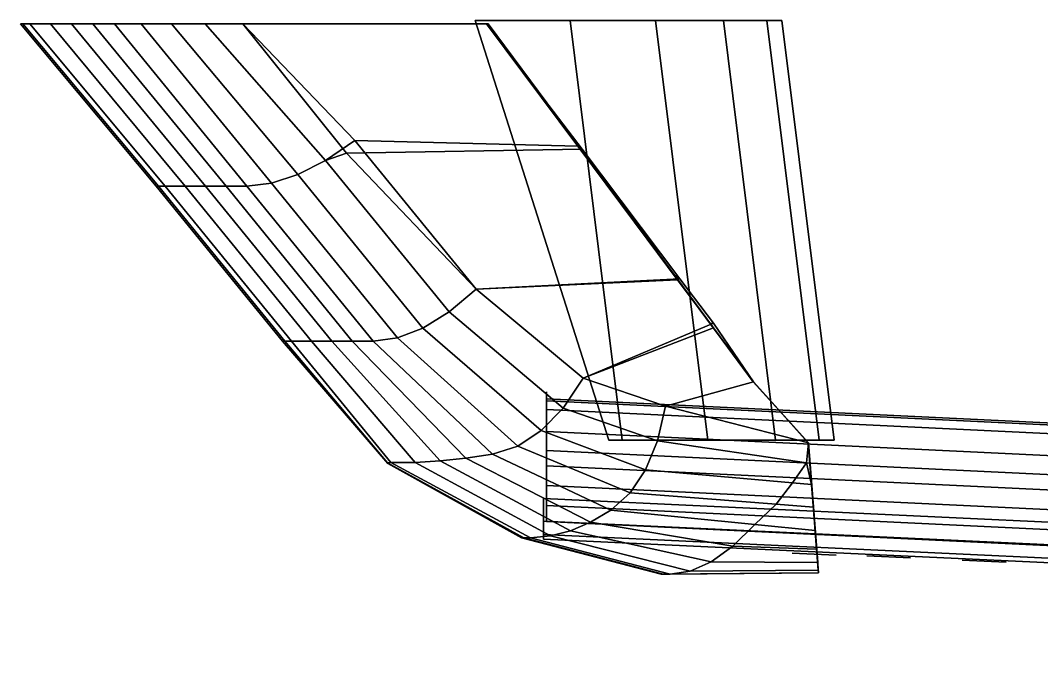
# Model space of a CAD drawing. Extents: x -186 to 186, y -27 to 0.
# Drawn here: x -186 to -143.52, y -26.76 to 0 of the extents above; entities that cross this region are included whole.
import ezdxf

# ---------------------------------------------------------------- set-up
doc = ezdxf.new("R2010")
doc.units = 0
for name, color, linetype in [('COSTURA', 40, 'CONTINUOUS'), ('COURO', 154, 'CONTINUOUS'), ('METAL', 106, 'CONTINUOUS')]:
    doc.layers.add(name, color=color, linetype=linetype)

msp = doc.modelspace()

# ---------------------------------------------------------------- meshes
at = {"layer": 'COSTURA'}
mesh = msp.add_polyface(dxfattribs=at)
corners = [(-152.067, -22.251, -4.401), (-152.067, -22.251, -3.661), (-153.893, -22.168, -3.661), (-153.893, -22.168, -4.401)]
mesh.append_faces([[corners[k] for k in face] for face in [(0, 1, 2, 3)]])
mesh = msp.add_polyface(dxfattribs=at)
corners = [(-152.067, -22.251, 4.749), (-152.067, -22.251, 5.489), (-153.893, -22.168, 5.489), (-153.893, -22.168, 4.749)]
mesh.append_faces([[corners[k] for k in face] for face in [(0, 1, 2, 3)]])
mesh = msp.add_polyface(dxfattribs=at)
corners = [(-148.972, -22.361, 4.749), (-148.972, -22.361, 5.489), (-150.798, -22.277, 5.489), (-150.798, -22.277, 4.749)]
mesh.append_faces([[corners[k] for k in face] for face in [(0, 1, 2, 3)]])
mesh = msp.add_polyface(dxfattribs=at)
corners = [(-148.972, -22.361, -4.401), (-148.972, -22.361, -3.661), (-150.798, -22.277, -3.661), (-150.798, -22.277, -4.401)]
mesh.append_faces([[corners[k] for k in face] for face in [(0, 1, 2, 3)]])
mesh = msp.add_polyface(dxfattribs=at)
corners = [(-144.996, -22.543, 4.749), (-144.996, -22.543, 5.489), (-146.822, -22.462, 5.489), (-146.822, -22.462, 4.749), (151.661, -22.534, 4.749), (153.487, -22.452, 4.749), (153.487, -22.452, 5.489), (151.661, -22.534, 5.489)]
mesh.append_faces([[corners[k] for k in face] for face in [(0, 1, 2, 3), (4, 5, 6, 7)]])
mesh = msp.add_polyface(dxfattribs=at)
corners = [(-144.996, -22.543, -4.401), (-144.996, -22.543, -3.661), (-146.822, -22.462, -3.661), (-146.822, -22.462, -4.401), (151.661, -22.534, -4.401), (153.487, -22.452, -4.401), (153.487, -22.452, -3.661), (151.661, -22.534, -3.661)]
mesh.append_faces([[corners[k] for k in face] for face in [(0, 1, 2, 3), (4, 5, 6, 7)]])
at = {"layer": 'COURO'}
mesh = msp.add_polyface(dxfattribs=at)
corners = [(164.562, -18.527, 10.275), (164.562, -18.248, 10.275), (164.562, -17.895, 10.086), (164.562, -17.615, 10.086), (164.562, -19.344, 9.823), (164.562, -19.064, 9.823), (164.562, -17.106, 8.994), (164.562, -16.827, 8.994), (164.562, -20.178, 8.313), (164.562, -19.898, 8.313), (164.562, -16.184, 5.701), (164.562, -15.905, 5.701), (164.562, -20.849, 5.636), (164.562, -20.569, 5.636), (164.562, -15.821, 3.093), (164.562, -15.541, 3.093), (164.562, -15.738, 0.518), (164.562, -15.459, 0.518), (164.562, -15.821, -2.058), (164.562, -15.541, -2.058), (164.562, -20.849, -4.601), (164.562, -20.569, -4.601), (164.562, -16.184, -4.666), (164.562, -15.905, -4.666), (164.562, -20.178, -7.277), (164.562, -19.898, -7.277), (164.562, -17.106, -7.959), (164.562, -16.827, -7.959), (164.562, -19.344, -8.787), (164.562, -19.064, -8.787), (164.562, -17.895, -9.051), (164.562, -17.615, -9.051), (164.562, -18.527, -9.239), (164.562, -18.248, -9.239), (105.883, -22.997, -7.277), (105.883, -19.925, -7.959), (105.883, -22.162, -8.787), (105.883, -20.714, -9.051), (105.883, -21.346, -9.239), (105.883, -23.668, -4.601), (105.883, -23.668, -4.601), (105.883, -19.003, -4.666), (105.883, -21.346, 10.275), (105.883, -20.714, 10.086), (105.883, -22.162, 9.823), (105.883, -19.925, 8.994), (105.883, -22.997, 8.313), (105.883, -19.003, 5.701), (105.883, -23.668, 5.636), (105.883, -23.668, 5.636), (105.883, -18.639, 3.093), (105.883, -18.557, 0.518), (105.883, -18.639, -2.058), (47.205, -23.205, 10.275), (47.205, -22.573, 10.086), (47.205, -24.021, 9.823), (47.205, -21.784, 8.994), (47.205, -24.856, 8.313), (47.205, -20.862, 5.701), (47.205, -25.527, 5.636), (47.205, -25.527, 5.636), (47.205, -20.498, 3.093), (47.205, -20.416, 0.518), (47.205, -20.498, -2.058), (47.205, -25.527, -4.601), (47.205, -25.527, -4.601), (47.205, -20.862, -4.666), (47.205, -24.856, -7.277), (47.205, -21.784, -7.959), (47.205, -24.021, -8.787), (47.205, -22.573, -9.051), (47.205, -23.205, -9.239), (-2.274, -23.825, 10.275), (-2.274, -23.192, 10.086), (-2.274, -24.641, 9.823), (-2.274, -22.404, 8.994), (-2.274, -25.475, 8.313), (-2.274, -21.482, 5.701), (-2.274, -26.146, 5.636), (-2.274, -26.146, 5.636), (-2.274, -21.118, 3.093), (-2.274, -21.035, 0.518), (-2.274, -21.118, -2.058), (-2.274, -26.146, -4.601), (-2.274, -26.146, -4.601), (-2.274, -21.482, -4.666), (-2.274, -25.475, -7.277), (-2.274, -22.404, -7.959), (-2.274, -24.641, -8.787), (-2.274, -23.192, -9.051), (-2.274, -23.825, -9.239), (-51.752, -23.205, 10.275), (-51.752, -22.573, 10.086), (-51.752, -24.021, 9.823), (-51.752, -21.784, 8.994), (-51.752, -24.856, 8.313), (-51.752, -20.862, 5.701), (-51.752, -25.527, 5.636), (-51.752, -25.527, 5.636), (-51.752, -20.498, 3.093), (-51.752, -20.416, 0.518), (-51.752, -20.498, -2.058), (-51.752, -25.527, -4.601), (-51.752, -25.527, -4.601), (-51.752, -20.862, -4.666), (-51.752, -24.856, -7.277), (-51.752, -21.784, -7.959), (-51.752, -24.021, -8.787), (-51.752, -22.573, -9.051), (-51.752, -23.205, -9.239), (-105.431, -21.346, 10.275), (-105.431, -20.714, 10.086), (-105.431, -22.162, 9.823), (-105.431, -19.925, 8.994), (-105.431, -22.997, 8.313), (-105.431, -19.003, 5.701), (-105.431, -23.668, 5.636), (-105.431, -23.668, 5.636), (-105.431, -18.639, 3.093), (-105.431, -18.557, 0.518), (-105.431, -18.639, -2.058), (-105.431, -23.668, -4.601), (-105.431, -23.668, -4.601), (-105.431, -19.003, -4.666), (-105.431, -22.997, -7.277), (-105.431, -19.925, -7.959), (-105.431, -22.162, -8.787), (-105.431, -20.714, -9.051), (-105.431, -21.346, -9.239), (-164.11, -18.248, 10.275), (-164.11, -17.615, 10.086), (-164.11, -19.064, 9.823), (-164.11, -16.827, 8.994), (-164.11, -19.898, 8.313), (-164.11, -15.905, 5.701), (-164.11, -20.569, 5.636), (-164.11, -20.569, 5.636), (-164.11, -15.541, 3.093), (-164.11, -15.459, 0.518), (-164.11, -15.541, -2.058), (-164.11, -20.569, -4.601), (-164.11, -20.569, -4.601), (-164.11, -15.905, -4.666), (-164.11, -19.898, -7.277), (-164.11, -16.827, -7.959), (-164.11, -19.064, -8.787), (-164.11, -17.615, -9.051), (-164.11, -18.248, -9.239), (-164.11, -18.527, 10.275), (-164.11, -17.895, 10.086), (-164.11, -19.344, 9.823), (-164.11, -17.106, 8.994), (-164.11, -20.178, 8.313), (-164.11, -16.184, 5.701), (-164.11, -20.849, 5.636), (-164.11, -20.849, 5.636), (-164.11, -15.821, 3.093), (-164.11, -15.738, 0.518), (-164.11, -15.821, -2.058), (-164.11, -20.849, -4.601), (-164.11, -20.849, -4.601), (-164.11, -16.184, -4.666), (-164.11, -20.178, -7.277), (-164.11, -17.106, -7.959), (-164.11, -19.344, -8.787), (-164.11, -17.895, -9.051), (-164.11, -18.527, -9.239)]
mesh.append_faces([[corners[k] for k in face] for face in [(135, 154, 152, 133), (133, 152, 150, 131), (130, 149, 151, 132), (134, 153, 156, 137), (21, 20, 24, 25), (25, 24, 28, 29), (29, 28, 32, 33), (33, 32, 30, 31), (31, 30, 26, 27), (27, 26, 22, 23), (23, 22, 18, 19), (19, 18, 16, 17), (13, 12, 20, 21), (131, 150, 148, 129), (129, 148, 149, 130), (132, 151, 153, 134), (17, 16, 14, 15), (13, 9, 8, 12), (9, 5, 4, 8), (3, 7, 6, 2), (11, 15, 14, 10), (140, 143, 162, 159), (143, 145, 164, 162), (145, 147, 166, 164), (147, 146, 165, 166), (146, 144, 163, 165), (144, 142, 161, 163), (142, 139, 158, 161), (139, 138, 157, 158), (136, 141, 160, 155), (5, 1, 0, 4), (1, 3, 2, 0), (7, 11, 10, 6), (138, 137, 156, 157), (114, 152, 154, 116), (112, 150, 152, 114), (113, 151, 149, 111), (118, 156, 153, 115), (34, 24, 20, 39), (36, 28, 24, 34), (38, 32, 28, 36), (37, 30, 32, 38), (35, 26, 30, 37), (41, 22, 26, 35), (52, 18, 22, 41), (51, 16, 18, 52), (40, 20, 12, 49), (110, 148, 150, 112), (111, 149, 148, 110), (115, 153, 151, 113), (50, 14, 16, 51), (95, 114, 116, 97), (76, 95, 97, 78), (57, 76, 78, 59), (46, 57, 59, 48), (8, 46, 48, 12), (93, 112, 114, 95), (74, 93, 95, 76), (55, 74, 76, 57), (44, 55, 57, 46), (4, 44, 46, 8), (94, 113, 111, 92), (75, 94, 92, 73), (56, 75, 73, 54), (45, 56, 54, 43), (6, 45, 43, 2), (99, 118, 115, 96), (80, 99, 96, 77), (61, 80, 77, 58), (50, 61, 58, 47), (14, 50, 47, 10), (67, 34, 39, 64), (86, 67, 64, 83), (105, 86, 83, 102), (124, 105, 102, 121), (162, 124, 121, 159), (69, 36, 34, 67), (88, 69, 67, 86), (107, 88, 86, 105), (126, 107, 105, 124), (164, 126, 124, 162), (71, 38, 36, 69), (90, 71, 69, 88), (109, 90, 88, 107), (128, 109, 107, 126), (166, 128, 126, 164), (70, 37, 38, 71), (89, 70, 71, 90), (108, 89, 90, 109), (127, 108, 109, 128), (165, 127, 128, 166), (68, 35, 37, 70), (87, 68, 70, 89), (106, 87, 89, 108), (125, 106, 108, 127), (163, 125, 127, 165), (66, 41, 35, 68), (85, 66, 68, 87), (104, 85, 87, 106), (123, 104, 106, 125), (161, 123, 125, 163), (63, 52, 41, 66), (82, 63, 66, 85), (101, 82, 85, 104), (120, 101, 104, 123), (158, 120, 123, 161), (62, 51, 52, 63), (81, 62, 63, 82), (100, 81, 82, 101), (119, 100, 101, 120), (157, 119, 120, 158), (65, 40, 49, 60), (84, 65, 60, 79), (103, 84, 79, 98), (122, 103, 98, 117), (160, 122, 117, 155), (91, 110, 112, 93), (72, 91, 93, 74), (53, 72, 74, 55), (42, 53, 55, 44), (0, 42, 44, 4), (92, 111, 110, 91), (73, 92, 91, 72), (54, 73, 72, 53), (43, 54, 53, 42), (2, 43, 42, 0), (96, 115, 113, 94), (77, 96, 94, 75), (58, 77, 75, 56), (47, 58, 56, 45), (10, 47, 45, 6), (61, 50, 51, 62), (80, 61, 62, 81), (99, 80, 81, 100), (118, 99, 100, 119), (156, 118, 119, 157)]])
mesh = msp.add_polyface(dxfattribs=at)
corners = [(168.097, -19.893, 7.136), (168.097, -19.893, 7.136), (168.097, -19.893, 7.136), (168.097, -20.83, 6.907), (168.097, -20.83, 6.907), (168.097, -20.83, 6.907), (168.097, -21.392, 6.22), (168.097, -21.392, 6.22), (168.097, -21.392, 6.22), (168.097, -21.58, 5.076), (168.097, -21.58, 5.076), (168.097, -21.58, 5.076), (168.097, -21.58, 0.538), (168.097, -21.58, 0.538), (168.097, -21.58, -4), (168.097, -21.58, -4), (168.097, -21.58, -4), (168.097, -21.392, -5.144), (168.097, -21.392, -5.144), (168.097, -21.392, -5.144), (168.097, -20.83, -5.831), (168.097, -20.83, -5.831), (168.097, -20.83, -5.831), (168.097, -19.893, -6.06), (168.097, -19.893, -6.06), (168.097, -19.893, -6.06), (168.097, -19.893, 0.538), (168.097, -19.893, 0.538), (112.22, -23.708, 6.907), (112.22, -23.708, 6.907), (112.22, -23.708, 6.907), (112.22, -23.708, 6.907), (112.22, -24.27, 6.22), (112.22, -24.27, 6.22), (112.22, -24.27, 6.22), (112.22, -24.27, 6.22), (112.22, -24.457, 5.076), (112.22, -24.457, 5.076), (112.22, -24.457, 5.076), (112.22, -24.457, 0.538), (112.22, -24.457, -4), (112.22, -24.457, -4), (112.22, -24.457, -4), (112.22, -24.27, -5.144), (112.22, -24.27, -5.144), (112.22, -24.27, -5.144), (112.22, -24.27, -5.144), (112.22, -23.708, -5.831), (112.22, -23.708, -5.831), (112.22, -23.708, -5.831), (112.22, -23.708, -5.831), (112.22, -22.771, 7.136), (112.22, -22.771, 7.136), (112.22, -22.771, 7.136), (112.22, -22.771, 0.538), (112.22, -22.771, -6.06), (112.22, -22.771, -6.06), (112.22, -22.771, -6.06), (55.204, -24.497, 7.136), (55.204, -24.497, 7.136), (55.204, -24.497, 7.136), (55.204, -25.434, 6.907), (55.204, -25.434, 6.907), (55.204, -25.434, 6.907), (55.204, -25.434, 6.907), (55.204, -25.996, 6.22), (55.204, -25.996, 6.22), (55.204, -25.996, 6.22), (55.204, -25.996, 6.22), (55.204, -26.184, 5.076), (55.204, -26.184, 5.076), (55.204, -26.184, 5.076), (55.204, -26.184, 0.538), (55.204, -26.184, -4), (55.204, -26.184, -4), (55.204, -26.184, -4), (55.204, -25.996, -5.144), (55.204, -25.996, -5.144), (55.204, -25.996, -5.144), (55.204, -25.996, -5.144), (55.204, -25.434, -5.831), (55.204, -25.434, -5.831), (55.204, -25.434, -5.831), (55.204, -25.434, -5.831), (55.204, -24.497, -6.06), (55.204, -24.497, -6.06), (55.204, -24.497, -6.06), (55.204, -24.497, 0.538), (4.55, -25.073, 7.136), (4.55, -25.073, 7.136), (4.55, -25.073, 7.136), (4.55, -26.01, 6.907), (4.55, -26.01, 6.907), (4.55, -26.01, 6.907), (4.55, -26.01, 6.907), (4.55, -26.572, 6.22), (4.55, -26.572, 6.22), (4.55, -26.572, 6.22), (4.55, -26.572, 6.22), (4.55, -26.759, 5.076), (4.55, -26.759, 5.076), (4.55, -26.759, 5.076), (4.55, -26.759, 0.538), (4.55, -26.759, -4), (4.55, -26.759, -4), (4.55, -26.759, -4), (4.55, -26.572, -5.144), (4.55, -26.572, -5.144), (4.55, -26.572, -5.144), (4.55, -26.572, -5.144), (4.55, -26.01, -5.831), (4.55, -26.01, -5.831), (4.55, -26.01, -5.831), (4.55, -26.01, -5.831), (4.55, -25.073, -6.06), (4.55, -25.073, -6.06), (4.55, -25.073, -6.06), (4.55, -25.073, 0.538), (-47.243, -24.497, 7.136), (-47.243, -24.497, 7.136), (-47.243, -24.497, 7.136), (-47.243, -25.434, 6.907), (-47.243, -25.434, 6.907), (-47.243, -25.434, 6.907), (-47.243, -25.434, 6.907), (-47.243, -25.996, 6.22), (-47.243, -25.996, 6.22), (-47.243, -25.996, 6.22), (-47.243, -25.996, 6.22), (-47.243, -26.184, 5.076), (-47.243, -26.184, 5.076), (-47.243, -26.184, 5.076), (-47.243, -26.184, 0.538), (-47.243, -24.497, 0.538), (-47.243, -26.184, -4), (-47.243, -26.184, -4), (-47.243, -26.184, -4), (-47.243, -25.996, -5.144), (-47.243, -25.996, -5.144), (-47.243, -25.996, -5.144), (-47.243, -25.996, -5.144), (-47.243, -25.434, -5.831), (-47.243, -25.434, -5.831), (-47.243, -25.434, -5.831), (-47.243, -25.434, -5.831), (-47.243, -24.497, -6.06), (-47.243, -24.497, -6.06), (-47.243, -24.497, -6.06), (-102.674, -22.771, 7.136), (-102.674, -22.771, 7.136), (-102.674, -22.771, 7.136), (-102.674, -22.771, 0.538), (-102.674, -22.771, -6.06), (-102.674, -22.771, -6.06), (-102.674, -22.771, -6.06), (-102.674, -23.708, 6.907), (-102.674, -23.708, 6.907), (-102.674, -23.708, 6.907), (-102.674, -23.708, 6.907), (-102.674, -24.27, 6.22), (-102.674, -24.27, 6.22), (-102.674, -24.27, 6.22), (-102.674, -24.27, 6.22), (-102.674, -24.457, 5.076), (-102.674, -24.457, 5.076), (-102.674, -24.457, 5.076), (-102.674, -24.457, 0.538), (-102.674, -24.457, -4), (-102.674, -24.457, -4), (-102.674, -24.457, -4), (-102.674, -24.27, -5.144), (-102.674, -24.27, -5.144), (-102.674, -24.27, -5.144), (-102.674, -24.27, -5.144), (-102.674, -23.708, -5.831), (-102.674, -23.708, -5.831), (-102.674, -23.708, -5.831), (-102.674, -23.708, -5.831), (-164.245, -19.893, 7.136), (-164.245, -19.893, 7.136), (-164.245, -19.893, 7.136), (-164.245, -20.83, 6.907), (-164.245, -20.83, 6.907), (-164.245, -20.83, 6.907), (-164.245, -21.392, 6.22), (-164.245, -21.392, 6.22), (-164.245, -21.392, 6.22), (-164.245, -21.58, 5.076), (-164.245, -21.58, 5.076), (-164.245, -21.58, 5.076), (-164.245, -21.58, 0.538), (-164.245, -21.58, 0.538), (-164.245, -19.893, 0.538), (-164.245, -19.893, 0.538), (-164.245, -21.58, -4), (-164.245, -21.58, -4), (-164.245, -21.58, -4), (-164.245, -21.392, -5.144), (-164.245, -21.392, -5.144), (-164.245, -21.392, -5.144), (-164.245, -20.83, -5.831), (-164.245, -20.83, -5.831), (-164.245, -20.83, -5.831), (-164.245, -19.893, -6.06), (-164.245, -19.893, -6.06), (-164.245, -19.893, -6.06)]
mesh.append_faces([[corners[k] for k in face] for face in [(205, 202, 199, 196), (205, 196, 191, 193), (14, 17, 20, 23), (14, 23, 26, 12), (186, 183, 180, 189), (191, 189, 180, 193), (3, 6, 9, 0), (26, 0, 9, 12), (54, 27, 25, 57), (55, 24, 22, 49), (43, 18, 16, 40), (47, 21, 19, 44), (41, 15, 13, 39), (39, 13, 10, 37), (30, 5, 1, 51), (36, 11, 7, 32), (33, 8, 4, 28), (53, 2, 27, 54), (87, 54, 57, 86), (117, 87, 86, 115), (133, 117, 115, 145), (151, 133, 145, 152), (192, 151, 152, 203), (84, 56, 50, 82), (114, 85, 83, 111), (146, 116, 112, 141), (153, 147, 142, 174), (204, 154, 175, 200), (76, 45, 42, 73), (106, 78, 75, 103), (138, 109, 105, 134), (171, 140, 136, 167), (198, 173, 169, 194), (80, 48, 46, 77), (110, 81, 79, 107), (143, 113, 108, 137), (176, 144, 139, 170), (201, 177, 172, 197), (74, 41, 39, 72), (104, 74, 72, 102), (135, 104, 102, 132), (168, 135, 132, 166), (195, 168, 166, 190), (72, 39, 37, 70), (102, 72, 70, 100), (132, 102, 100, 130), (166, 132, 130, 164), (190, 166, 164, 188), (63, 31, 52, 58), (92, 64, 59, 88), (121, 93, 90, 119), (155, 122, 120, 149), (181, 156, 150, 179), (69, 38, 34, 65), (99, 71, 67, 95), (129, 101, 98, 126), (163, 131, 128, 160), (187, 165, 162, 185), (66, 35, 29, 61), (96, 68, 62, 91), (125, 97, 94, 123), (159, 127, 124, 157), (184, 161, 158, 182), (60, 53, 54, 87), (89, 60, 87, 117), (118, 89, 117, 133), (148, 118, 133, 151), (178, 148, 151, 192)]])
at = {"layer": 'METAL'}
mesh = msp.add_polyface(dxfattribs=at)
corners = [(-180.977, -0.142, -12.576), (-182.083, -0.142, -11.469), (-166.618, -0.142, -14), (-179.72, -0.142, -13.367), (-178.313, -0.142, -13.842), (-176.755, -0.142, -14), (-173.306, -5.824, -13.313), (-172.431, -5.522, -14), (-167.04, -11.183, -13.465), (-168.171, -12.13, -13.313), (-178.313, -0.142, -13.842), (-176.755, -0.142, -14), (-174.463, -6.417, -12.856), (-169.262, -12.807, -12.856), (-175.554, -6.772, -12.095), (-170.314, -13.213, -12.095), (-179.72, -0.142, -13.367), (-180.977, -0.142, -12.576), (-182.083, -0.142, -11.469), (-176.579, -6.89, -11.029), (-166.596, -0.142, -11.62), (-182.986, -0.142, -10.196), (-166.54, -0.142, -2.098), (-166.543, -0.142, -4.478), (-185.612, -0.142, -4.478), (-185.903, -0.142, -2.098), (-179.147, -6.89, -6.438), (-179.977, -6.89, -4.298), (-185.612, -0.142, -4.478), (-184.75, -0.142, -6.701), (-166.576, -0.142, -9.239), (-183.874, -0.142, -8.607), (-166.558, -0.142, -6.859), (-184.75, -0.142, -6.701), (-166.539, -0.142, 0.282), (-186, -0.142, 0.282), (-180.257, -6.89, -2.007), (-180.35, -6.89, 0.285), (-186, -0.142, 0.282), (-185.903, -0.142, -2.098), (-178.304, -6.89, -8.273), (-183.874, -0.142, -8.607), (-177.448, -6.89, -9.803), (-182.986, -0.142, -10.196), (-166.618, -0.142, 14.565), (-182.083, -0.142, 12.034), (-180.977, -0.142, 13.141), (-179.72, -0.142, 13.932), (-178.313, -0.142, 14.406), (-176.755, -0.142, 14.565), (-173.306, -5.824, 13.883), (-168.171, -12.13, 13.883), (-167.04, -11.183, 14.035), (-172.085, -4.996, 14.035), (-178.313, -0.142, 14.406), (-176.755, -0.142, 14.565), (-174.463, -6.417, 13.426), (-169.262, -12.807, 13.426), (-175.554, -6.772, 12.665), (-170.314, -13.213, 12.665), (-179.72, -0.142, 13.932), (-180.977, -0.142, 13.141), (-182.083, -0.142, 12.034), (-176.579, -6.89, 11.599), (-166.596, -0.142, 12.184), (-182.986, -0.142, 10.761), (-166.54, -0.142, 2.663), (-185.903, -0.142, 2.663), (-185.612, -0.142, 5.043), (-166.543, -0.142, 5.043), (-179.147, -6.89, 7.008), (-184.75, -0.142, 7.265), (-185.612, -0.142, 5.043), (-179.977, -6.89, 4.868), (-166.576, -0.142, 9.804), (-183.874, -0.142, 9.171), (-166.558, -0.142, 7.423), (-184.75, -0.142, 7.265), (-180.257, -6.89, 2.577), (-185.903, -0.142, 2.663), (-178.304, -6.89, 8.843), (-183.874, -0.142, 9.171), (-177.448, -6.89, 10.373), (-182.986, -0.142, 10.761), (-162.636, -5.355, -13.848), (-166.618, -0.142, -14), (-166.596, -0.142, -11.62), (-162.636, -5.46, -11.492), (-166.576, -0.142, -9.239), (-162.639, -5.44, -9.139), (-166.558, -0.142, -6.859), (-162.643, -5.419, -6.785), (-166.543, -0.142, -4.478), (-162.648, -5.398, -4.43), (-166.54, -0.142, -2.098), (-162.664, -5.378, -2.074), (-166.539, -0.142, 0.282), (-162.679, -5.357, 0.283), (-166.54, -0.142, 2.663), (-162.696, -5.337, 2.641), (-166.618, -0.142, -14), (-162.636, -5.355, -13.848), (-166.543, -0.142, 5.043), (-162.709, -5.316, 4.991), (-166.558, -0.142, 7.423), (-162.734, -5.296, 7.346), (-166.576, -0.142, 9.804), (-162.761, -5.275, 9.701), (-166.596, -0.142, 12.184), (-162.789, -5.255, 12.056), (-166.618, -0.142, 14.565), (-162.819, -5.234, 14.398), (-166.618, -0.142, 14.565), (-162.819, -5.234, 14.398), (-158.57, -10.747, -13.689), (-158.672, -10.793, 14.215), (-160.966, -17.465, -11.712), (-161.525, -17.465, -12.337), (-167.08, 0, -12.337), (-163.137, 0, -11.712), (-161.525, -17.465, 13.181), (-160.966, -17.465, 12.556), (-163.137, 0, 12.556), (-167.08, 0, 13.181), (-159.58, 0, -9.9), (-163.137, 0, -11.712), (-167.08, 0, -12.337), (-167.08, 0, 13.181), (-163.137, 0, 12.556), (-154.945, 0, -3.521)]
mesh.append_faces([[corners[k] for k in face] for face in [(0, 1, 2, 3), (4, 3, 2, 5), (6, 7, 8, 9), (10, 11, 7, 6), (12, 6, 9, 13), (14, 12, 13, 15), (16, 10, 6, 12), (17, 16, 12, 14), (18, 17, 14, 19), (20, 2, 1, 21), (22, 23, 24, 25), (26, 27, 28, 29), (30, 20, 21, 31), (32, 30, 31, 33), (23, 32, 33, 24), (34, 22, 25, 35), (36, 37, 38, 39), (27, 36, 39, 28), (40, 26, 29, 41), (42, 40, 41, 43), (19, 42, 43, 18), (44, 45, 46, 47), (44, 47, 48, 49), (50, 51, 52, 53), (54, 50, 53, 55), (56, 57, 51, 50), (58, 59, 57, 56), (60, 56, 50, 54), (61, 58, 56, 60), (62, 63, 58, 61), (64, 65, 45, 44), (66, 67, 68, 69), (70, 71, 72, 73), (74, 75, 65, 64), (76, 77, 75, 74), (69, 68, 77, 76), (34, 35, 67, 66), (78, 79, 38, 37), (73, 72, 79, 78), (80, 81, 71, 70), (82, 83, 81, 80), (63, 62, 83, 82), (84, 85, 86, 87), (87, 86, 88, 89), (89, 88, 90, 91), (90, 92, 93, 91), (92, 94, 95, 93), (94, 96, 97, 95), (96, 98, 99, 97), (7, 11, 100, 101), (98, 102, 103, 99), (102, 104, 105, 103), (104, 106, 107, 105), (106, 108, 109, 107), (108, 110, 111, 109), (112, 55, 53, 113), (101, 114, 8, 7), (52, 115, 113, 53), (116, 117, 118, 119), (120, 121, 122, 123), (124, 125, 126, 126), (126, 127, 128, 129)]])
mesh = msp.add_polyface(dxfattribs=at)
corners = [(-153.222, -17.581, -13.465), (-159.166, -16.048, -13.465), (-155.503, -15.041, -13.564), (-153.225, -17.579, -2.007), (-153.221, -17.58, -4.298), (-155.503, -15.041, -4.341), (-155.511, -15.042, -2.029), (-153.221, -17.58, -8.882), (-153.221, -17.581, -11.173), (-155.503, -15.041, -11.261), (-155.503, -15.041, -8.957), (-153.221, -17.58, -6.59), (-155.503, -15.041, -6.65), (-153.229, -17.579, 0.285), (-155.513, -15.042, 0.284), (-159.166, -16.048, 14.035), (-153.222, -17.581, 14.035), (-155.503, -15.041, 14.076), (-155.503, -15.041, 4.894), (-153.221, -17.58, 4.868), (-153.225, -17.579, 2.577), (-155.515, -15.042, 2.6), (-163.43, -16.129, 13.895), (-159.505, -17.496, 13.89), (-162.595, -14.89, 14.035), (-153.221, -17.581, 11.744), (-153.221, -17.58, 9.452), (-155.503, -15.041, 9.505), (-155.503, -15.041, 11.811), (-153.221, -17.58, 7.16), (-155.503, -15.041, 7.199), (-162.595, -14.89, -13.465), (-157.168, -12.595, -13.635), (-158.672, -10.793, 14.215), (-158.681, -10.773, 11.918), (-162.789, -5.255, 12.056), (-162.819, -5.234, 14.398), (-158.69, -10.753, 9.591), (-162.761, -5.275, 9.701), (-158.7, -10.732, 7.264), (-162.734, -5.296, 7.346), (-158.711, -10.712, 4.937), (-162.709, -5.316, 4.991), (-158.734, -10.691, 2.618), (-162.696, -5.337, 2.641), (-158.747, -10.671, 0.284), (-162.679, -5.357, 0.283), (-158.761, -10.65, -2.049), (-162.664, -5.378, -2.074), (-158.772, -10.63, -4.381), (-162.648, -5.398, -4.43), (-158.792, -10.609, -6.712), (-162.643, -5.419, -6.785), (-158.812, -10.589, -9.041), (-162.639, -5.44, -9.139), (-158.833, -10.569, -11.369), (-162.636, -5.46, -11.492), (-158.57, -10.747, -13.689), (-162.636, -5.355, -13.848), (-155.503, -15.041, 14.076), (-157.186, -12.781, 11.867), (-157.177, -12.797, 14.149), (-157.196, -12.764, 9.55), (-157.205, -12.747, 7.234), (-157.216, -12.73, 4.917), (-157.238, -12.713, 2.61), (-157.249, -12.696, 0.284), (-157.26, -12.679, -2.04), (-157.266, -12.662, -4.363), (-157.281, -12.646, -6.683), (-157.296, -12.629, -9.002), (-157.312, -12.612, -11.32), (-155.503, -15.041, -13.564), (-157.168, -12.595, -13.635), (-157.177, -12.797, 14.149), (-152.15, -17.465, 0.422), (-152.775, -17.465, -3.521), (-154.945, 0, -3.521), (-154.321, 0, 0.422), (-154.587, -17.465, -7.078), (-156.758, 0, -7.078), (-157.41, -17.465, -9.9), (-159.58, 0, -9.9), (-160.966, -17.465, -11.712), (-163.137, 0, -11.712), (-160.966, -17.465, 12.556), (-157.41, -17.465, 10.744), (-159.58, 0, 10.744), (-163.137, 0, 12.556), (-154.587, -17.469, 7.921), (-156.758, 0, 7.921), (-152.775, -17.469, 4.365), (-154.945, 0, 4.365), (-154.945, 0, -3.521), (-156.758, 0, -7.078), (-159.58, 0, -9.9), (-167.08, 0, -12.337), (-163.137, 0, 12.556), (-159.58, 0, 10.744), (-156.758, 0, 7.921), (-154.945, 0, 4.365), (-154.321, 0, 0.422)]
mesh.append_faces([[corners[k] for k in face] for face in [(0, 1, 2, 2), (3, 4, 5, 6), (7, 8, 9, 10), (11, 7, 10, 12), (4, 11, 12, 5), (13, 3, 6, 14), (15, 16, 17, 17), (18, 19, 20, 21), (22, 23, 15, 24), (25, 26, 27, 28), (26, 29, 30, 27), (29, 19, 18, 30), (20, 13, 14, 21), (2, 1, 31, 32), (33, 34, 35, 36), (34, 37, 38, 35), (37, 39, 40, 38), (39, 41, 42, 40), (41, 43, 44, 42), (43, 45, 46, 44), (45, 47, 48, 46), (47, 49, 50, 48), (50, 49, 51, 52), (52, 51, 53, 54), (54, 53, 55, 56), (55, 57, 58, 56), (59, 28, 60, 61), (28, 27, 62, 60), (27, 30, 63, 62), (30, 18, 64, 63), (18, 21, 65, 64), (21, 14, 66, 65), (66, 14, 6, 67), (67, 6, 5, 68), (68, 5, 12, 69), (69, 12, 10, 70), (70, 10, 9, 71), (71, 9, 72, 73), (57, 55, 71, 73), (71, 55, 53, 70), (70, 53, 51, 69), (69, 51, 49, 68), (68, 49, 47, 67), (67, 47, 45, 66), (66, 45, 43, 65), (65, 43, 41, 64), (41, 39, 63, 64), (39, 37, 62, 63), (37, 34, 60, 62), (34, 33, 61, 60), (15, 17, 74, 24), (75, 76, 77, 78), (76, 79, 80, 77), (79, 81, 82, 80), (81, 83, 84, 82), (85, 86, 87, 88), (86, 89, 90, 87), (89, 91, 92, 90), (91, 75, 78, 92), (93, 94, 95, 96), (97, 98, 99, 93), (93, 99, 100, 101)]])
mesh = msp.add_polyface(dxfattribs=at)
corners = [(-152.802, -22.99, -2.007), (-152.802, -22.99, -4.298), (-152.802, -22.99, -2.58), (-152.802, -22.99, 2.577), (-152.802, -22.99, 3.15), (-152.802, -22.99, 4.868), (-152.802, -22.99, 2.577), (-152.802, -22.99, 3.15), (-152.802, -22.99, 2.577), (-152.802, -22.99, 0.285), (153.674, -17.581, -13.465), (153.752, -18.405, -13.314), (153.541, -19.315, -12.858), (153.469, -20.246, -12.1), (153.392, -21.22, -11.038), (153.752, -18.405, -13.314), (154.343, -19.243, -12.861), (153.541, -19.315, -12.858), (153.469, -20.246, -12.1), (155.014, -20.127, -12.111), (153.392, -21.22, -11.038), (155.896, -20.971, -11.067), (153.254, -22.99, -2.007), (153.677, -17.579, -2.007), (153.673, -17.58, -4.298), (153.254, -22.99, -4.298), (153.263, -22.879, -6.438), (158.591, -22.909, -6.44), (159.43, -23.038, -4.298), (153.254, -22.99, -4.298), (153.673, -17.581, -11.173), (155.955, -15.041, -11.261), (155.955, -15.041, -13.564), (153.674, -17.581, -13.465), (153.677, -17.579, -2.007), (155.963, -15.042, -2.029), (155.955, -15.041, -4.341), (153.673, -17.58, -4.298), (153.332, -21.994, -9.808), (153.673, -17.581, -11.173), (153.254, -22.99, -2.007), (153.254, -22.99, -2.58), (153.254, -22.99, -4.298), (153.254, -22.99, -2.58), (153.254, -22.99, -2.007), (153.254, -22.99, -4.298), (153.254, -22.99, 0.285), (153.681, -17.579, 0.285), (153.254, -22.99, -2.007), (159.71, -23.038, -2.007), (159.804, -23.038, 0.285), (153.254, -22.99, 0.285), (153.289, -22.547, -8.275), (157.723, -22.521, -8.282), (153.332, -21.994, -9.808), (156.824, -21.875, -9.825), (153.673, -17.58, -8.882), (155.955, -15.041, -8.957), (153.673, -17.58, -6.59), (155.955, -15.041, -6.65), (153.681, -17.579, 0.285), (155.965, -15.042, 0.284), (153.289, -22.547, -8.275), (153.673, -17.58, -8.882), (153.263, -22.879, -6.438), (153.673, -17.58, -6.59), (159.618, -16.048, 14.035), (155.955, -15.041, 14.076), (153.674, -17.581, 14.035), (153.674, -17.581, 14.035), (153.392, -21.22, 11.608), (153.469, -20.246, 12.67), (153.541, -19.315, 13.429), (153.752, -18.405, 13.884), (153.674, -17.581, 14.035), (153.541, -19.315, 13.429), (155.955, -15.041, 4.894), (155.967, -15.042, 2.6), (153.677, -17.579, 2.577), (153.673, -17.58, 4.868), (153.752, -18.405, 13.884), (153.541, -19.315, 13.429), (154.343, -19.243, 13.431), (153.469, -20.246, 12.67), (155.014, -20.127, 12.681), (153.392, -21.22, 11.608), (155.896, -20.971, 11.638), (153.254, -22.99, 2.577), (153.254, -22.99, 4.868), (153.673, -17.58, 4.868), (153.677, -17.579, 2.577), (153.263, -22.879, 7.009), (153.254, -22.99, 4.868), (159.43, -23.038, 4.868), (158.591, -22.909, 7.01), (153.674, -17.581, 14.035), (155.955, -15.041, 14.076), (155.955, -15.041, 11.811), (153.673, -17.581, 11.744), (153.332, -21.994, 10.378), (153.673, -17.581, 11.744), (153.254, -22.99, 2.577), (153.254, -22.99, 4.868), (153.254, -22.99, 3.15), (153.254, -22.99, 3.15), (153.254, -22.99, 4.868), (153.254, -22.99, 2.577), (153.254, -22.99, 2.577), (159.71, -23.038, 2.577), (153.289, -22.547, 8.845), (157.723, -22.521, 8.852), (153.332, -21.994, 10.378), (156.824, -21.875, 10.395), (155.955, -15.041, 9.505), (153.673, -17.58, 9.452), (155.955, -15.041, 7.199), (153.673, -17.58, 7.16), (153.289, -22.547, 8.845), (153.673, -17.58, 9.452), (153.263, -22.879, 7.009), (153.673, -17.58, 7.16), (152.602, -17.465, 0.422), (154.773, 0, 0.422), (155.397, 0, -3.521), (153.227, -17.465, -3.521), (157.21, 0, -7.078), (155.039, -17.465, -7.078), (155.039, -17.469, 7.921), (157.21, 0, 7.921), (155.397, 0, 4.365), (153.227, -17.469, 4.365), (152.602, -17.465, 0.422), (153.227, -17.465, -3.521), (155.039, -17.465, -7.078), (161.419, -17.465, -11.712), (157.862, -17.465, 10.744), (155.039, -17.469, 7.921), (153.227, -17.469, 4.365), (155.397, 0, 4.365), (157.21, 0, 7.921), (155.397, 0, -3.521), (154.773, 0, 0.422)]
mesh.append_faces([[corners[k] for k in face] for face in [(0, 1, 2, 2), (3, 4, 5, 5), (6, 7, 8, 9), (10, 11, 12, 13), (10, 13, 14, 14), (15, 16, 17, 17), (18, 17, 16, 19), (20, 18, 19, 21), (22, 23, 24, 25), (26, 27, 28, 29), (30, 31, 32, 33), (34, 35, 36, 37), (38, 39, 10, 14), (40, 41, 42, 42), (43, 44, 45, 45), (46, 47, 23, 22), (48, 49, 50, 51), (29, 28, 49, 48), (52, 53, 27, 26), (54, 55, 53, 52), (20, 21, 55, 54), (56, 57, 31, 30), (58, 59, 57, 56), (37, 36, 59, 58), (60, 61, 35, 34), (62, 63, 39, 38), (64, 65, 63, 62), (25, 24, 65, 64), (66, 67, 68, 68), (69, 70, 71, 72), (73, 74, 75, 75), (76, 77, 78, 79), (80, 81, 82, 82), (83, 84, 82, 81), (85, 86, 84, 83), (87, 88, 89, 90), (91, 92, 93, 94), (95, 96, 97, 98), (99, 70, 69, 100), (101, 102, 103, 103), (104, 105, 106, 106), (46, 87, 90, 47), (107, 51, 50, 108), (92, 107, 108, 93), (109, 91, 94, 110), (111, 109, 110, 112), (85, 111, 112, 86), (98, 97, 113, 114), (114, 113, 115, 116), (116, 115, 76, 79), (78, 77, 61, 60), (117, 99, 100, 118), (119, 117, 118, 120), (88, 119, 120, 89), (121, 122, 123, 124), (124, 123, 125, 126), (127, 128, 129, 130), (130, 129, 122, 121), (131, 132, 133, 134), (131, 134, 135, 136), (137, 131, 136, 136), (138, 139, 140, 141)]])
mesh = msp.add_polyface(dxfattribs=at)
corners = [(-163.43, -16.129, -13.325), (-162.595, -14.89, -13.465), (-159.166, -16.048, -13.465), (-159.505, -17.496, -13.32), (-168.171, -12.13, -13.313), (-167.04, -11.183, -13.465), (-164.335, -17.068, -12.904), (-159.997, -18.699, -12.883), (-165.312, -17.708, -12.202), (-160.642, -19.659, -12.156), (-166.36, -18.047, -11.219), (-161.44, -20.373, -11.137), (-169.262, -12.807, -12.856), (-170.314, -13.213, -12.095), (-171.326, -13.348, -11.029), (-176.579, -6.89, -11.029), (-175.554, -6.772, -12.095), (-163.954, -21.45, -6.444), (-164.781, -21.521, -4.298), (-170.589, -18.39, -4.298), (-169.584, -18.388, -6.45), (-174.724, -13.348, -4.298), (-173.894, -13.348, -6.438), (-179.977, -6.89, -4.298), (-179.147, -6.89, -6.438), (-158.139, -22.909, -6.44), (-158.978, -23.038, -4.298), (-159.258, -23.038, -2.007), (-159.352, -23.038, 0.285), (-165.154, -21.521, 0.285), (-165.061, -21.521, -2.007), (-170.716, -18.428, 0.285), (-170.726, -18.412, -2.007), (-163.122, -21.234, -8.3), (-168.544, -18.329, -8.32), (-162.284, -20.876, -9.864), (-167.469, -18.216, -9.91), (-175.097, -13.348, 0.285), (-175.004, -13.348, -2.007), (-173.051, -13.348, -8.273), (-172.195, -13.348, -9.803), (-180.35, -6.89, 0.285), (-180.257, -6.89, -2.007), (-178.304, -6.89, -8.273), (-177.448, -6.89, -9.803), (-168.171, -12.13, 13.883), (-163.43, -16.129, 13.895), (-162.595, -14.89, 14.035), (-167.04, -11.183, 14.035), (-164.335, -17.068, 13.474), (-159.997, -18.699, 13.453), (-159.505, -17.496, 13.89), (-165.312, -17.708, 12.772), (-160.642, -19.659, 12.726), (-166.36, -18.047, 11.789), (-161.44, -20.373, 11.707), (-169.262, -12.807, 13.426), (-170.314, -13.213, 12.665), (-171.326, -13.348, 11.599), (-176.579, -6.89, 11.599), (-175.554, -6.772, 12.665), (-163.954, -21.45, 7.015), (-169.584, -18.388, 7.02), (-170.589, -18.39, 4.868), (-164.781, -21.521, 4.868), (-173.894, -13.348, 7.008), (-174.724, -13.348, 4.868), (-179.147, -6.89, 7.008), (-179.977, -6.89, 4.868), (-158.978, -23.038, 4.868), (-158.139, -22.909, 7.01), (-159.258, -23.038, 2.577), (-165.061, -21.521, 2.577), (-170.726, -18.412, 2.577), (-163.122, -21.234, 8.87), (-168.544, -18.329, 8.89), (-162.284, -20.876, 10.434), (-167.469, -18.216, 10.48), (-175.004, -13.348, 2.577), (-173.051, -13.348, 8.843), (-172.195, -13.348, 10.373), (-180.257, -6.89, 2.577), (-178.304, -6.89, 8.843), (-177.448, -6.89, 10.373), (-158.57, -10.747, -13.689), (-157.168, -12.595, -13.635), (-157.177, -12.797, 14.149), (-158.672, -10.793, 14.215), (-161.525, -17.465, 13.181), (-161.525, -17.465, -12.337), (-160.966, -17.465, -11.712)]
mesh.append_faces([[corners[k] for k in face] for face in [(0, 1, 2, 3), (4, 5, 1, 0), (6, 0, 3, 7), (8, 6, 7, 9), (10, 8, 9, 11), (12, 4, 0, 6), (13, 12, 6, 8), (14, 13, 8, 10), (15, 16, 13, 14), (17, 18, 19, 20), (20, 19, 21, 22), (22, 21, 23, 24), (18, 17, 25, 26), (27, 28, 29, 30), (26, 27, 30, 18), (30, 29, 31, 32), (18, 30, 32, 19), (33, 17, 20, 34), (35, 33, 34, 36), (11, 35, 36, 10), (32, 31, 37, 38), (19, 32, 38, 21), (34, 20, 22, 39), (36, 34, 39, 40), (10, 36, 40, 14), (38, 37, 41, 42), (21, 38, 42, 23), (39, 22, 24, 43), (40, 39, 43, 44), (14, 40, 44, 15), (45, 46, 47, 48), (49, 50, 51, 46), (52, 53, 50, 49), (54, 55, 53, 52), (56, 49, 46, 45), (57, 52, 49, 56), (58, 54, 52, 57), (59, 58, 57, 60), (61, 62, 63, 64), (62, 65, 66, 63), (65, 67, 68, 66), (64, 69, 70, 61), (71, 72, 29, 28), (69, 64, 72, 71), (72, 73, 31, 29), (64, 63, 73, 72), (74, 75, 62, 61), (76, 77, 75, 74), (55, 54, 77, 76), (73, 78, 37, 31), (63, 66, 78, 73), (75, 79, 65, 62), (77, 80, 79, 75), (54, 58, 80, 77), (78, 81, 41, 37), (66, 68, 81, 78), (79, 82, 67, 65), (80, 83, 82, 79), (58, 59, 83, 80), (84, 85, 1, 5), (47, 86, 87, 48), (88, 89, 90, 90)]])
mesh = msp.add_polyface(dxfattribs=at)
corners = [(-153.222, -17.581, -13.465), (-152.94, -21.22, -11.038), (-153.016, -20.246, -12.1), (-153.089, -19.315, -12.858), (-153.222, -17.581, -13.465), (-153.089, -19.315, -12.858), (-153.299, -18.405, -13.314), (-153.299, -18.405, -13.314), (-153.089, -19.315, -12.858), (-153.89, -19.243, -12.861), (-153.016, -20.246, -12.1), (-154.562, -20.127, -12.111), (-152.94, -21.22, -11.038), (-155.444, -20.971, -11.067), (-152.802, -22.99, -4.298), (-152.802, -22.99, -2.58), (-152.802, -22.99, -2.007), (-152.802, -22.99, -2.58), (-152.802, -22.99, -4.298), (-152.802, -22.99, -2.58), (-152.802, -22.99, -4.298), (-153.221, -17.58, -4.298), (-161.44, -20.373, -11.137), (-160.642, -19.659, -12.156), (-159.997, -18.699, -12.883), (-159.505, -17.496, -13.32), (-159.166, -16.048, -13.465), (-153.222, -17.581, -13.465), (-152.802, -22.99, -2.007), (-152.802, -22.99, -4.298), (-153.221, -17.58, -4.298), (-153.225, -17.579, -2.007), (-152.811, -22.879, -6.438), (-152.802, -22.99, -4.298), (-158.978, -23.038, -4.298), (-158.139, -22.909, -6.44), (-162.284, -20.876, -9.864), (-156.372, -21.875, -9.825), (-153.221, -17.581, -11.173), (-153.222, -17.581, -13.465), (-155.503, -15.041, -13.564), (-155.503, -15.041, -11.261), (-152.88, -21.994, -9.808), (-153.221, -17.581, -11.173), (-152.802, -22.99, -2.58), (-152.802, -22.99, -4.298), (-152.802, -22.99, -2.007), (-152.802, -22.99, -2.007), (-152.802, -22.99, 0.285), (-152.802, -22.99, 0.285), (-153.229, -17.579, 0.285), (-152.802, -22.99, -2.007), (-152.802, -22.99, 0.285), (-159.352, -23.038, 0.285), (-159.258, -23.038, -2.007), (-152.837, -22.547, -8.275), (-157.271, -22.521, -8.282), (-152.88, -21.994, -9.808), (-163.122, -21.234, -8.3), (-163.954, -21.45, -6.444), (-152.837, -22.547, -8.275), (-153.221, -17.58, -8.882), (-152.811, -22.879, -6.438), (-153.221, -17.58, -6.59), (-152.802, -22.99, -4.298), (-153.221, -17.58, -4.298), (-153.016, -20.246, 12.67), (-152.94, -21.22, 11.608), (-153.222, -17.581, 14.035), (-153.089, -19.315, 13.429), (-153.299, -18.405, 13.884), (-153.089, -19.315, 13.429), (-153.222, -17.581, 14.035), (-153.299, -18.405, 13.884), (-153.89, -19.243, 13.431), (-153.089, -19.315, 13.429), (-153.016, -20.246, 12.67), (-154.562, -20.127, 12.681), (-152.94, -21.22, 11.608), (-155.444, -20.971, 11.638), (-152.802, -22.99, 2.577), (-152.802, -22.99, 3.15), (-152.802, -22.99, 4.868), (-152.802, -22.99, 3.15), (-152.802, -22.99, 4.868), (-152.802, -22.99, 3.15), (-152.802, -22.99, 4.868), (-153.221, -17.58, 4.868), (-160.642, -19.659, 12.726), (-161.44, -20.373, 11.707), (-159.997, -18.699, 13.453), (-159.505, -17.496, 13.89), (-153.222, -17.581, 14.035), (-159.166, -16.048, 14.035), (-152.802, -22.99, 2.577), (-153.225, -17.579, 2.577), (-153.221, -17.58, 4.868), (-152.802, -22.99, 4.868), (-152.811, -22.879, 7.009), (-158.139, -22.909, 7.01), (-158.978, -23.038, 4.868), (-152.802, -22.99, 4.868), (-162.284, -20.876, 10.434), (-156.372, -21.875, 10.395), (-153.222, -17.581, 14.035), (-153.221, -17.581, 11.744), (-155.503, -15.041, 11.811), (-155.503, -15.041, 14.076), (-152.88, -21.994, 10.378), (-153.221, -17.581, 11.744), (-152.802, -22.99, 3.15), (-152.802, -22.99, 2.577), (-152.802, -22.99, 4.868), (-152.802, -22.99, 2.577), (-159.258, -23.038, 2.577), (-152.837, -22.547, 8.845), (-157.271, -22.521, 8.852), (-152.88, -21.994, 10.378), (-163.122, -21.234, 8.87), (-163.954, -21.45, 7.015), (-152.837, -22.547, 8.845), (-153.221, -17.58, 9.452), (-152.811, -22.879, 7.009), (-153.221, -17.58, 7.16), (-153.221, -17.58, 9.452), (-152.837, -22.547, 8.845), (-152.802, -22.99, 4.868), (-153.221, -17.58, 4.868), (-153.221, -17.58, 7.16), (-152.811, -22.879, 7.009), (-157.41, -17.465, 10.744), (-160.966, -17.465, 12.556), (-161.525, -17.465, 13.181), (-160.966, -17.465, -11.712), (-157.41, -17.465, -9.9), (-154.587, -17.465, -7.078), (-152.15, -17.465, 0.422), (-152.775, -17.465, -3.521), (-154.587, -17.469, 7.921), (-152.775, -17.469, 4.365)]
mesh.append_faces([[corners[k] for k in face] for face in [(0, 1, 2, 3), (4, 5, 6, 6), (7, 8, 9, 9), (10, 11, 9, 8), (12, 13, 11, 10), (14, 15, 16, 17), (18, 19, 20, 21), (13, 22, 23, 11), (11, 23, 24, 9), (9, 24, 25, 7), (7, 25, 26, 27), (28, 29, 30, 31), (32, 33, 34, 35), (36, 22, 13, 37), (38, 39, 40, 41), (42, 1, 0, 43), (44, 45, 46, 46), (47, 48, 16, 15), (49, 28, 31, 50), (51, 52, 53, 54), (33, 51, 54, 34), (55, 32, 35, 56), (57, 55, 56, 37), (12, 57, 37, 13), (58, 36, 37, 56), (59, 58, 56, 35), (60, 42, 43, 61), (62, 60, 61, 63), (64, 62, 63, 65), (66, 67, 68, 69), (70, 71, 72, 72), (73, 74, 75, 75), (76, 75, 74, 77), (78, 76, 77, 79), (80, 81, 82, 83), (84, 85, 86, 87), (79, 77, 88, 89), (77, 74, 90, 88), (74, 73, 91, 90), (73, 92, 93, 91), (94, 95, 96, 97), (98, 99, 100, 101), (102, 103, 79, 89), (104, 105, 106, 107), (108, 109, 68, 67), (110, 111, 112, 112), (49, 50, 95, 94), (113, 114, 53, 52), (101, 100, 114, 113), (115, 116, 99, 98), (117, 103, 116, 115), (78, 79, 103, 117), (118, 116, 103, 102), (119, 99, 116, 118), (120, 121, 109, 108), (122, 123, 124, 125), (126, 127, 128, 129), (130, 131, 132, 133), (133, 134, 135, 136), (135, 137, 136, 136), (130, 133, 136, 138), (139, 138, 136, 136)]])

doc.saveas('drawing.dxf')
